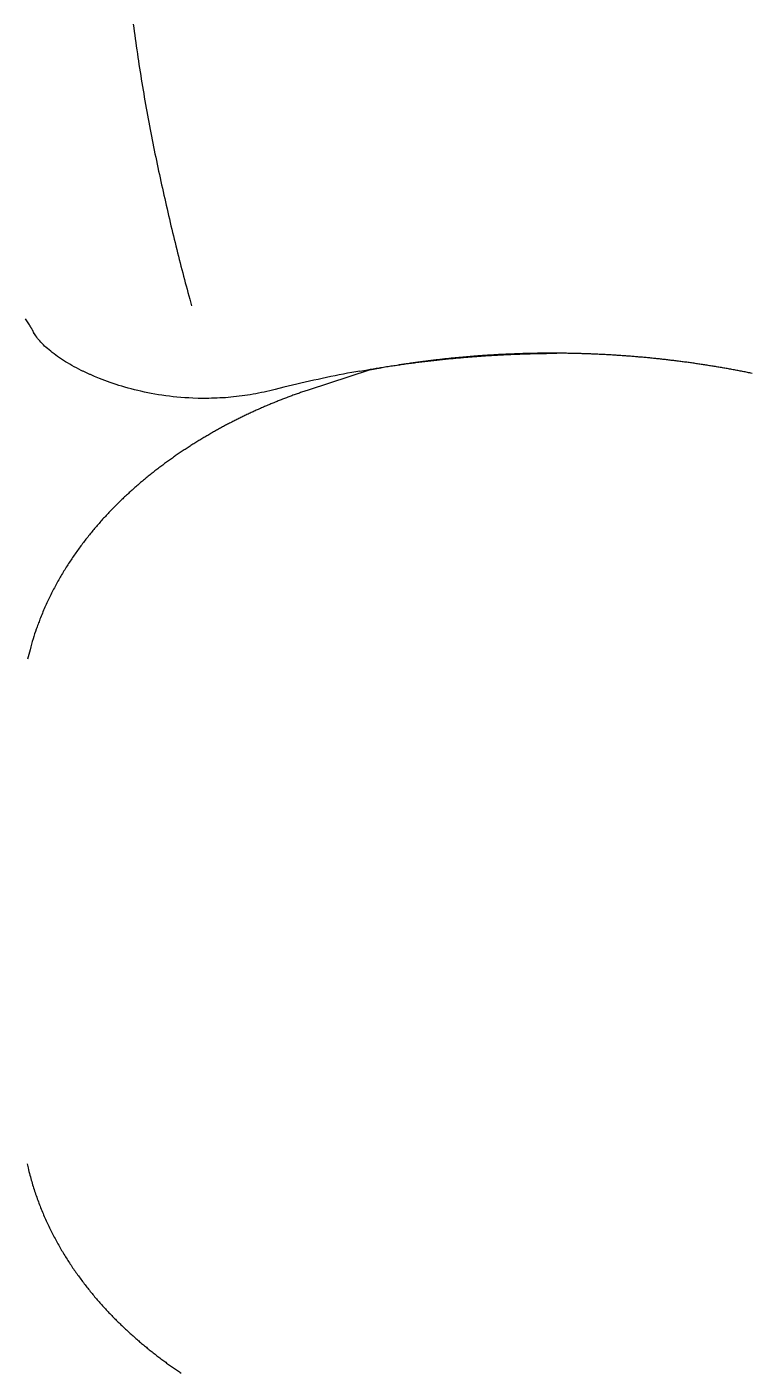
# Model space of a CAD drawing. Extents: x 528 to 612, y 649 to 778.
# Drawn here: x 544.29 to 559.57, y 685.6 to 713.94 of the extents above; entities that cross this region are included whole.
import ezdxf

# ---------------------------------------------------------------- set-up
doc = ezdxf.new("R2010")
doc.units = 0
doc.header["$MEASUREMENT"] = 0
doc.layers.add('1', color=4, linetype='Continuous')

# ---------------------------------------------------------------- blocks, each defined once
blk = doc.blocks.new('2010JETSETTER')
at = {"layer": '1', "color": 2, "linetype": 'Continuous'}
blk.add_lwpolyline([(18.322, 43.65), (18.332, 43.572), (18.343, 43.494), (18.353, 43.416), (18.364, 43.338), (18.375, 43.26), (18.385, 43.182), (18.396, 43.105), (18.408, 43.027), (18.419, 42.95), (18.431, 42.873), (18.442, 42.796), (18.454, 42.719), (18.466, 42.642), (18.478, 42.566), (18.491, 42.489), (18.503, 42.413), (18.516, 42.337), (18.528, 42.26), (18.541, 42.185), (18.554, 42.109), (18.567, 42.033), (18.58, 41.957), (18.594, 41.882), (18.607, 41.807), (18.621, 41.732), (18.635, 41.657), (18.649, 41.582), (18.663, 41.507), (18.677, 41.433), (18.691, 41.359), (18.706, 41.286), (18.72, 41.212), (18.735, 41.139), (18.75, 41.066), (18.764, 40.993), (18.779, 40.919), (18.794, 40.846), (18.81, 40.773), (18.825, 40.7), (18.84, 40.628), (18.856, 40.555), (18.871, 40.482), (18.887, 40.41), (18.903, 40.337), (18.918, 40.265), (18.934, 40.192), (18.95, 40.12), (18.967, 40.048), (18.983, 39.976), (18.999, 39.904), (19.016, 39.832), (19.032, 39.76), (19.049, 39.688), (19.065, 39.616), (19.082, 39.545), (19.099, 39.473), (19.116, 39.402), (19.133, 39.33), (19.15, 39.259), (19.167, 39.188), (19.185, 39.117), (19.202, 39.046), (19.22, 38.975), (19.237, 38.904), (19.255, 38.833), (19.273, 38.763), (19.29, 38.692), (19.308, 38.622), (19.326, 38.552), (19.344, 38.481), (19.362, 38.411), (19.38, 38.341), (19.399, 38.271), (19.417, 38.201), (19.435, 38.132), (19.454, 38.062), (19.472, 37.992), (19.491, 37.923), (19.51, 37.854), (19.547, 37.715)], dxfattribs=at)
at = {"layer": '1', "color": 3, "linetype": 'Continuous'}
for points in [[(16.043, 37.443), (16.131, 37.312)], [(16.131, 37.312), (16.136, 37.305), (16.141, 37.297), (16.146, 37.289), (16.15, 37.282), (16.155, 37.274), (16.16, 37.266), (16.164, 37.258), (16.169, 37.25), (16.174, 37.243), (16.178, 37.235), (16.183, 37.227), (16.187, 37.219), (16.192, 37.211), (16.196, 37.203), (16.201, 37.195), (16.205, 37.187), (16.209, 37.179), (16.214, 37.171), (16.222, 37.155)], [(17.226, 36.354), (17.175, 36.379), (17.126, 36.405), (17.077, 36.431), (17.03, 36.457), (16.983, 36.484), (16.938, 36.51), (16.894, 36.537), (16.851, 36.564), (16.809, 36.592), (16.768, 36.619), (16.728, 36.646), (16.69, 36.674), (16.652, 36.701), (16.616, 36.729), (16.582, 36.757), (16.548, 36.784), (16.516, 36.812), (16.485, 36.839), (16.455, 36.867), (16.427, 36.894), (16.4, 36.921), (16.374, 36.948), (16.35, 36.975), (16.327, 37.002), (16.306, 37.028), (16.287, 37.054), (16.268, 37.08), (16.252, 37.105), (16.222, 37.155)], [(17.504, 36.227), (17.49, 36.233), (17.475, 36.239), (17.461, 36.245), (17.446, 36.251), (17.432, 36.257), (17.418, 36.264), (17.404, 36.27), (17.39, 36.276), (17.376, 36.283), (17.362, 36.289), (17.348, 36.295), (17.334, 36.302), (17.32, 36.308), (17.307, 36.314), (17.293, 36.321), (17.28, 36.327), (17.266, 36.334), (17.253, 36.34), (17.226, 36.354)], [(23.097, 36.34), (23.01, 36.324), (22.923, 36.308), (22.835, 36.292), (22.747, 36.275), (22.659, 36.258), (22.571, 36.24), (22.482, 36.222), (22.393, 36.203), (22.303, 36.185), (22.214, 36.165), (22.124, 36.146), (22.034, 36.126), (21.944, 36.105), (21.854, 36.085), (21.764, 36.063), (21.674, 36.042), (21.583, 36.02), (21.493, 35.998), (21.312, 35.952)], [(19.574, 35.768), (19.489, 35.772), (19.406, 35.777), (19.323, 35.783), (19.242, 35.79), (19.162, 35.799), (19.082, 35.808), (19.004, 35.818), (18.926, 35.829), (18.85, 35.841), (18.775, 35.854), (18.701, 35.868), (18.627, 35.882), (18.555, 35.897), (18.484, 35.913), (18.415, 35.929), (18.346, 35.946), (18.278, 35.964), (18.212, 35.982), (18.147, 36), (18.083, 36.019), (18.02, 36.038), (17.958, 36.058), (17.898, 36.078), (17.838, 36.099), (17.78, 36.119), (17.723, 36.14), (17.667, 36.162), (17.611, 36.183), (17.504, 36.227)], [(21.312, 35.952), (21.253, 35.937), (21.195, 35.923), (21.137, 35.91), (21.079, 35.897), (21.02, 35.885), (20.962, 35.873), (20.904, 35.862), (20.845, 35.851), (20.787, 35.842), (20.728, 35.832), (20.67, 35.824), (20.612, 35.816), (20.553, 35.808), (20.495, 35.801), (20.436, 35.795), (20.378, 35.789), (20.32, 35.784), (20.262, 35.779), (20.203, 35.775), (20.145, 35.772), (20.087, 35.769), (20.029, 35.767), (19.971, 35.765), (19.913, 35.764), (19.856, 35.763), (19.799, 35.763), (19.742, 35.763), (19.685, 35.764), (19.574, 35.768)]]:
    blk.add_lwpolyline(points, dxfattribs=at)
for points in [[(23.097, 36.34), (23.221, 36.361, -0.00129), (23.345, 36.383, -0.001291), (23.469, 36.403, -0.001291), (23.593, 36.423, -0.00129), (23.717, 36.442, -0.00129), (23.841, 36.46, -0.001289), (23.966, 36.478, -0.001289), (24.09, 36.496, -0.001289), (24.215, 36.512, -0.001289), (24.339, 36.528, -0.001288), (24.464, 36.543, -0.001288), (24.589, 36.558, -0.001288), (24.713, 36.572, -0.001287), (24.838, 36.585, -0.001287), (24.963, 36.598, -0.001287), (25.088, 36.61, -0.001287), (25.213, 36.621, -0.001287), (25.337, 36.632, -0.001286), (25.462, 36.642, -0.001286), (25.587, 36.651, -0.001285), (25.712, 36.66, -0.001285), (25.837, 36.668, -0.001285), (25.962, 36.676, -0.001284), (26.087, 36.683, -0.001284), (26.212, 36.689, -0.001284), (26.337, 36.694, -0.001283), (26.462, 36.699, -0.001283), (26.587, 36.703, -0.001283), (26.712, 36.707, -0.001283), (26.837, 36.71, -0.001282), (26.962, 36.712, -0.001282), (27.087, 36.714, -0.001282), (27.212, 36.715, -0.000301), (27.241, 36.715, -0.001281)], [(31.357, 36.29, 0.001199), (31.257, 36.31, 0.001198), (31.158, 36.33, 0.001198), (31.058, 36.349, 0.001197), (30.958, 36.367, 0.001197), (30.859, 36.386, 0.001196), (30.759, 36.403, 0.001196), (30.659, 36.42, 0.001194), (30.559, 36.437, 0.001195), (30.459, 36.453, 0.001196), (30.359, 36.469, 0.001196), (30.259, 36.484, 0.001197), (30.158, 36.499, 0.001198), (30.058, 36.513, 0.001198), (29.957, 36.527, 0.001198), (29.857, 36.54, 0.001198), (29.756, 36.553, 0.001198), (29.655, 36.565, 0.001198), (29.555, 36.577, 0.001198), (29.454, 36.589, 0.001199), (29.353, 36.599, 0.001199), (29.252, 36.61, 0.001199), (29.151, 36.62, 0.001199), (29.049, 36.629, 0.001199), (28.948, 36.638, 0.0012), (28.847, 36.647, 0.0012), (28.745, 36.655, 0.0012), (28.644, 36.662, 0.0012), (28.542, 36.669, 0.001201), (28.441, 36.675, 0.001201), (28.339, 36.682, 0.001201), (28.238, 36.687, 0.001202), (28.136, 36.692, 0.001202), (28.034, 36.697, 0.001202), (27.932, 36.701, 0.001203), (27.83, 36.704, 0.001203), (27.729, 36.707, 0.001203), (27.627, 36.71, 0.001204), (27.525, 36.712, 0.001204), (27.423, 36.714, 0.001204), (27.32, 36.715, 0.001205), (27.218, 36.715, 0.001205), (27.116, 36.715, 0.001206), (27.014, 36.715, 0.001206), (26.912, 36.714, 0.001206), (26.81, 36.713, 0.001207), (26.707, 36.711, 0.001207), (26.605, 36.709, 0.001208), (26.503, 36.706, 0.001208), (26.4, 36.702, 0.00121), (26.298, 36.698, 0.001209), (26.196, 36.694, 0.001208), (26.093, 36.689, 0.001212), (25.991, 36.684, 0.001216), (25.888, 36.678, 0.001217), (25.785, 36.672, 0.001226), (25.681, 36.665, 0.00123), (25.576, 36.657, 0.001235), (25.472, 36.649, 0.001241), (25.366, 36.64, 0.00125), (25.261, 36.631, 0.00125), (25.155, 36.621, 0.001249), (25.048, 36.611, 0.001266), (24.941, 36.6, 0.001298), (24.833, 36.588, 0.001262), (24.726, 36.576, 0.001186), (24.619, 36.564, 0.001323), (24.509, 36.55, 0.001574), (24.396, 36.535, 0.00118), (24.292, 36.522, 0.000392), (24.196, 36.508, 0.001765), (24.068, 36.49, 0.002949), (23.876, 36.46, 0.001432), (23.632, 36.421, 0.001432)], [(23.624, 36.419), (23.56, 36.408, 0.000821), (23.492, 36.397, 0.000805), (23.425, 36.385, 0.000804), (23.357, 36.372, 0.000572), (23.31, 36.364, 0.000811)]]:
    blk.add_lwpolyline(points, format="xyb", dxfattribs=at)
at = {"layer": '1', "color": 2, "linetype": 'Continuous'}
for points in [[(23.31, 36.364), (22.008, 35.94, 0.002374), (21.911, 35.908, 0.002199), (21.821, 35.877, 0.002186), (21.731, 35.845, 0.002171), (21.641, 35.812, 0.00216), (21.552, 35.779, 0.002151), (21.462, 35.744, 0.002142), (21.373, 35.709, 0.002136), (21.285, 35.673, 0.002129), (21.197, 35.637, 0.002127), (21.109, 35.6, 0.002124), (21.021, 35.562, 0.002122), (20.934, 35.523, 0.002123), (20.846, 35.483, 0.002124), (20.76, 35.443, 0.002127), (20.673, 35.402, 0.002132), (20.587, 35.36, 0.002138), (20.501, 35.317, 0.002146), (20.416, 35.274, 0.002154), (20.33, 35.23, 0.002164), (20.246, 35.185, 0.002176), (20.161, 35.139, 0.00219), (20.077, 35.093, 0.002204), (19.993, 35.045, 0.002219), (19.91, 34.997, 0.002239), (19.827, 34.949, 0.002257), (19.744, 34.899, 0.002281), (19.661, 34.848, 0.002309), (19.578, 34.796, 0.002332), (19.496, 34.744, 0.002369), (19.413, 34.69, 0.002402), (19.331, 34.635, 0.002437), (19.248, 34.579, 0.002471), (19.166, 34.522, 0.002512), (19.084, 34.464, 0.002549), (19.002, 34.404, 0.002593), (18.921, 34.344, 0.002633), (18.839, 34.282, 0.002679), (18.758, 34.219, 0.002723), (18.677, 34.155, 0.002773), (18.596, 34.089, 0.00282), (18.516, 34.023, 0.002874), (18.436, 33.955, 0.002924), (18.356, 33.885, 0.002981), (18.277, 33.814, 0.003034), (18.198, 33.742, 0.003094), (18.119, 33.669, 0.003153), (18.041, 33.594, 0.003219), (17.964, 33.517, 0.003283), (17.886, 33.439, 0.003356), (17.81, 33.359, 0.003423), (17.733, 33.278, 0.003501), (17.658, 33.195, 0.003574), (17.583, 33.109, 0.003655), (17.508, 33.023, 0.003731), (17.435, 32.934, 0.003817), (17.362, 32.843, 0.003896), (17.289, 32.751, 0.003986), (17.218, 32.657, 0.004069), (17.148, 32.56, 0.004162), (17.079, 32.462, 0.004247), (17.01, 32.361, 0.004342), (16.943, 32.259, 0.004435), (16.878, 32.154, 0.004537), (16.813, 32.048, 0.004611), (16.75, 31.939, 0.004701), (16.689, 31.828, 0.004844), (16.629, 31.714, 0.004975), (16.571, 31.599, 0.004892), (16.515, 31.483, 0.004875), (16.461, 31.364, 0.005548), (16.406, 31.235, 0.005874), (16.356, 31.109, 0.004256), (16.316, 31.007, 0.002195), (16.277, 30.899, 0.009194), (16.212, 30.699, 0.011113), (16.147, 30.469, 0.005511), (16.096, 30.269, 0.005511)], [(16.086, 19.632), (16.105, 19.549, 0.006573), (16.144, 19.394, 0.005804), (16.182, 19.26, 0.005748), (16.222, 19.127, 0.005623), (16.265, 18.997, 0.005543), (16.31, 18.869, 0.005462), (16.358, 18.743, 0.005381), (16.408, 18.619, 0.005285), (16.46, 18.497, 0.005197), (16.514, 18.378, 0.0051), (16.57, 18.26, 0.005012), (16.629, 18.145, 0.004913), (16.688, 18.032, 0.004824), (16.75, 17.921, 0.004726), (16.813, 17.812, 0.004635), (16.877, 17.705, 0.004537), (16.943, 17.601, 0.00445), (17.01, 17.498, 0.004354), (17.078, 17.397, 0.004268), (17.147, 17.299, 0.004173), (17.218, 17.203, 0.00409), (17.289, 17.108, 0.004), (17.361, 17.016, 0.003919), (17.434, 16.925, 0.003832), (17.508, 16.836, 0.003756), (17.582, 16.749, 0.003672), (17.658, 16.664, 0.003599), (17.733, 16.581, 0.003521), (17.81, 16.499, 0.003451), (17.887, 16.419, 0.003376), (17.964, 16.341, 0.003311), (18.042, 16.264, 0.00324), (18.12, 16.189, 0.003179), (18.198, 16.116, 0.003111), (18.277, 16.043, 0.003054), (18.357, 15.973, 0.002997), (18.436, 15.903, 0.002943), (18.516, 15.835, 0.00289), (18.597, 15.769, 0.002843), (18.678, 15.703, 0.002792), (18.759, 15.639, 0.002747), (18.84, 15.576, 0.002699), (18.922, 15.514, 0.002657), (19.004, 15.453, 0.002613), (19.086, 15.394, 0.002574), (19.168, 15.335, 0.002533), (19.251, 15.278, 0.002498), (19.333, 15.222, 0.00246)]]:
    blk.add_lwpolyline(points, format="xyb", dxfattribs=at)

msp = doc.modelspace()

# ---------------------------------------------------------------- block references
at = {"layer": '1'}
msp.add_blockref('2010JETSETTER', (528.213, 670.352), dxfattribs=at)

doc.saveas('drawing.dxf')
